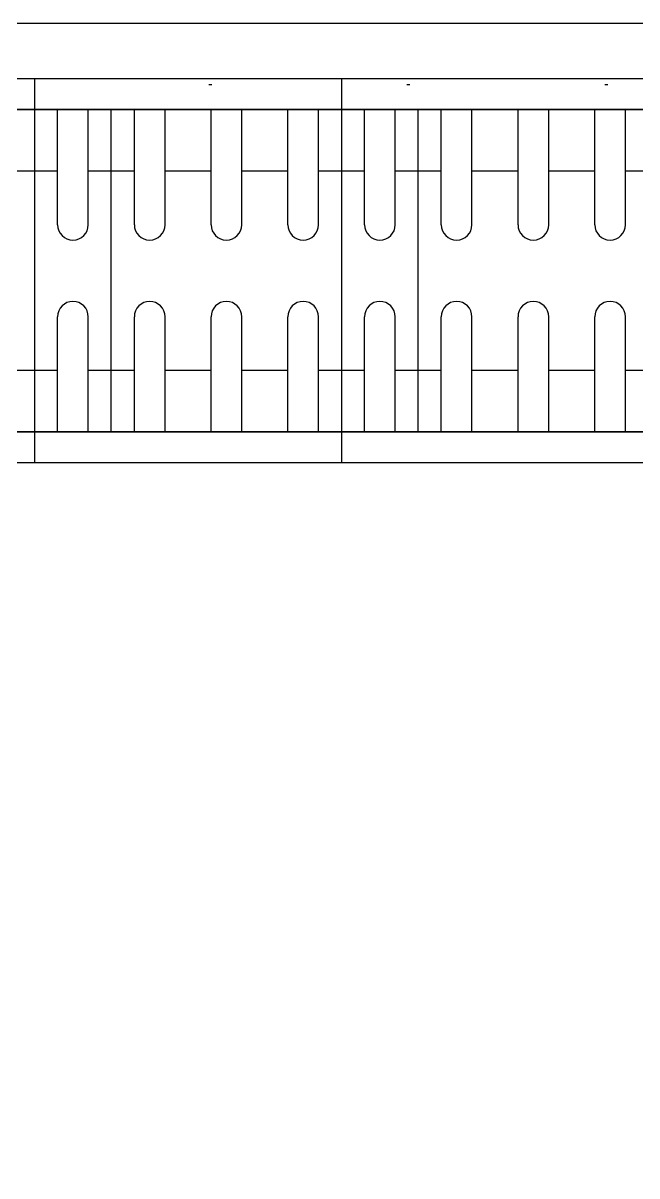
# Model space of a CAD drawing. Header units: inches. Extents: x 21 to 38546, y 13 to 15001.
# Drawn here: x 5776.51 to 5796.51, y 2521.52 to 2559.08 of the extents above; entities that cross this region are included whole.
import ezdxf

# ---------------------------------------------------------------- set-up
doc = ezdxf.new("R2010")
doc.units = ezdxf.units.IN
doc.header["$MEASUREMENT"] = 0
doc.linetypes.add('DOT', pattern=[6.35, 0, -6.35])
doc.layers.add('RAST-IST-RADYATÖR-DİNAMİK BLOK', color=83, linetype='Continuous')
doc.layers.add('Z_MİM_-KM-BEAM-RAY', color=8, linetype='DOT', lineweight=25)
doc.layers.add('Z_MİM_-KM-CERAMIC-09', color=8, linetype='Continuous', lineweight=25)

# ---------------------------------------------------------------- blocks, each defined once
blk = doc.blocks.new('-KM_Kiriş İzi_ZK')
at = {"layer": 'Z_MİM_-KM-BEAM-RAY'}
blk.add_line((1980, 1575.001), (2679.999, 1575.001), dxfattribs=at)
blk = doc.blocks.new('IS_RADYATOR-PLAN-60')
at = {"layer": 'RAST-IST-RADYATÖR-DİNAMİK BLOK', "color": 7}
for p, q in [((50.75, 11.5), (50.75, 7.75)), ((51.75, 11.5), (51.75, 7.75)), ((53.25, 11.5), (53.25, 7.75)), ((54.25, 11.5), (54.25, 7.75)), ((55.75, 11.5), (55.75, 7.75)), ((56.75, 11.5), (56.75, 7.75)), ((50, 9.5), (50.75, 9.5)), ((51.75, 9.5), (52.5, 9.5)), ((52.5, 9.5), (53.25, 9.5)), ((54.25, 9.5), (55, 9.5)), ((55, 9.5), (55.75, 9.5)), ((56.75, 9.5), (57.5, 9.5)), ((50.75, 4.75), (50.75, 1)), ((51.75, 4.75), (51.75, 1)), ((53.25, 4.75), (53.25, 1)), ((54.25, 4.75), (54.25, 1)), ((55.75, 4.75), (55.75, 1)), ((56.75, 4.75), (56.75, 1)), ((50, 3), (50.75, 3)), ((51.75, 3), (52.5, 3)), ((52.5, 3), (53.25, 3)), ((54.25, 3), (55, 3)), ((55, 3), (55.75, 3)), ((56.75, 3), (57.5, 3))]:
    blk.add_line(p, q, dxfattribs=at)
at = {"layer": 'RAST-IST-RADYATÖR-DİNAMİK BLOK'}
for points in [[(0, 0), (60, 0), (60, 12.5), (0, 12.5)], [(2.5, 11.5), (57.5, 11.5), (57.5, 1), (2.5, 1)]]:
    blk.add_lwpolyline(points, dxfattribs=at)
at = {"layer": 'RAST-IST-RADYATÖR-DİNAMİK BLOK', "color": 7}
for centre, start, end in [((51.25, 7.75), 180, 0), ((53.75, 7.75), 180, 0), ((56.25, 7.75), 180, 0), ((51.25, 4.75), 0, 180), ((53.75, 4.75), 0, 180), ((56.25, 4.75), 0, 180)]:
    blk.add_arc(centre, 0.5, start, end, dxfattribs=at)
blk = doc.blocks.new('IS_RADYATOR-PLAN-70')
at = {"layer": 'RAST-IST-RADYATÖR-DİNAMİK BLOK', "color": 7}
for p, q in [((50.75, 11.5), (50.75, 7.75)), ((51.75, 11.5), (51.75, 7.75)), ((53.25, 11.5), (53.25, 7.75)), ((54.25, 11.5), (54.25, 7.75)), ((55.75, 11.5), (55.75, 7.75)), ((56.75, 11.5), (56.75, 7.75)), ((58.25, 11.5), (58.25, 7.75)), ((59.25, 11.5), (59.25, 7.75)), ((60.75, 11.5), (60.75, 7.75)), ((61.75, 11.5), (61.75, 7.75)), ((63.25, 11.5), (63.25, 7.75)), ((64.25, 11.5), (64.25, 7.75)), ((65.75, 11.5), (65.75, 7.75)), ((66.75, 11.5), (66.75, 7.75)), ((50, 9.5), (50.75, 9.5)), ((51.75, 9.5), (52.5, 9.5)), ((52.5, 9.5), (53.25, 9.5)), ((54.25, 9.5), (55, 9.5)), ((55, 9.5), (55.75, 9.5)), ((56.75, 9.5), (57.5, 9.5)), ((57.5, 9.5), (58.25, 9.5)), ((59.25, 9.5), (60, 9.5)), ((60, 9.5), (60.75, 9.5)), ((61.75, 9.5), (62.5, 9.5)), ((62.5, 9.5), (63.25, 9.5)), ((64.25, 9.5), (65, 9.5)), ((65, 9.5), (65.75, 9.5)), ((66.75, 9.5), (67.5, 9.5)), ((50.75, 4.75), (50.75, 1)), ((51.75, 4.75), (51.75, 1)), ((53.25, 4.75), (53.25, 1)), ((54.25, 4.75), (54.25, 1)), ((55.75, 4.75), (55.75, 1)), ((56.75, 4.75), (56.75, 1)), ((58.25, 4.75), (58.25, 1)), ((59.25, 4.75), (59.25, 1)), ((60.75, 4.75), (60.75, 1)), ((61.75, 4.75), (61.75, 1)), ((63.25, 4.75), (63.25, 1)), ((64.25, 4.75), (64.25, 1)), ((65.75, 4.75), (65.75, 1)), ((66.75, 4.75), (66.75, 1)), ((50, 3), (50.75, 3)), ((51.75, 3), (52.5, 3)), ((52.5, 3), (53.25, 3)), ((54.25, 3), (55, 3)), ((55, 3), (55.75, 3)), ((56.75, 3), (57.5, 3)), ((57.5, 3), (58.25, 3)), ((59.25, 3), (60, 3)), ((60, 3), (60.75, 3)), ((61.75, 3), (62.5, 3)), ((62.5, 3), (63.25, 3)), ((64.25, 3), (65, 3)), ((65, 3), (65.75, 3)), ((66.75, 3), (67.5, 3))]:
    blk.add_line(p, q, dxfattribs=at)
at = {"layer": 'RAST-IST-RADYATÖR-DİNAMİK BLOK'}
for points in [[(0, 0), (70, 0), (70, 12.5), (0, 12.5)], [(2.5, 11.5), (67.5, 11.5), (67.5, 1), (2.5, 1)]]:
    blk.add_lwpolyline(points, dxfattribs=at)
at = {"layer": 'RAST-IST-RADYATÖR-DİNAMİK BLOK', "color": 7}
for centre, start, end in [((51.25, 7.75), 180, 0), ((53.75, 7.75), 180, 0), ((56.25, 7.75), 180, 0), ((58.75, 7.75), 180, 0), ((61.25, 7.75), 180, 0), ((63.75, 7.75), 180, 0), ((66.25, 7.75), 180, 0), ((51.25, 4.75), 0, 180), ((53.75, 4.75), 0, 180), ((56.25, 4.75), 0, 180), ((58.75, 4.75), 0, 180), ((61.25, 4.75), 0, 180), ((63.75, 4.75), 0, 180), ((66.25, 4.75), 0, 180)]:
    blk.add_arc(centre, 0.5, start, end, dxfattribs=at)
blk = doc.blocks.new('IS_RADYATOR-PLAN-80')
at = {"layer": 'RAST-IST-RADYATÖR-DİNAMİK BLOK', "color": 7}
for p, q in [((50.75, 11.5), (50.75, 7.75)), ((51.75, 11.5), (51.75, 7.75)), ((53.25, 11.5), (53.25, 7.75)), ((54.25, 11.5), (54.25, 7.75)), ((55.75, 11.5), (55.75, 7.75)), ((56.75, 11.5), (56.75, 7.75)), ((58.25, 11.5), (58.25, 7.75)), ((59.25, 11.5), (59.25, 7.75)), ((60.75, 11.5), (60.75, 7.75)), ((61.75, 11.5), (61.75, 7.75)), ((63.25, 11.5), (63.25, 7.75)), ((64.25, 11.5), (64.25, 7.75)), ((65.75, 11.5), (65.75, 7.75)), ((66.75, 11.5), (66.75, 7.75)), ((68.25, 11.5), (68.25, 7.75)), ((69.25, 11.5), (69.25, 7.75)), ((50, 9.5), (50.75, 9.5)), ((51.75, 9.5), (52.5, 9.5)), ((52.5, 9.5), (53.25, 9.5)), ((54.25, 9.5), (55, 9.5)), ((55, 9.5), (55.75, 9.5)), ((56.75, 9.5), (57.5, 9.5)), ((57.5, 9.5), (58.25, 9.5)), ((59.25, 9.5), (60, 9.5)), ((60, 9.5), (60.75, 9.5)), ((61.75, 9.5), (62.5, 9.5)), ((62.5, 9.5), (63.25, 9.5)), ((64.25, 9.5), (65, 9.5)), ((65, 9.5), (65.75, 9.5)), ((66.75, 9.5), (67.5, 9.5)), ((67.5, 9.5), (68.25, 9.5)), ((69.25, 9.5), (70, 9.5)), ((70, 9.5), (70.75, 9.5)), ((50.75, 4.75), (50.75, 1)), ((51.75, 4.75), (51.75, 1)), ((53.25, 4.75), (53.25, 1)), ((54.25, 4.75), (54.25, 1)), ((55.75, 4.75), (55.75, 1)), ((56.75, 4.75), (56.75, 1)), ((58.25, 4.75), (58.25, 1)), ((59.25, 4.75), (59.25, 1)), ((60.75, 4.75), (60.75, 1)), ((61.75, 4.75), (61.75, 1)), ((63.25, 4.75), (63.25, 1)), ((64.25, 4.75), (64.25, 1)), ((65.75, 4.75), (65.75, 1)), ((66.75, 4.75), (66.75, 1)), ((68.25, 4.75), (68.25, 1)), ((69.25, 4.75), (69.25, 1)), ((50, 3), (50.75, 3)), ((51.75, 3), (52.5, 3)), ((52.5, 3), (53.25, 3)), ((54.25, 3), (55, 3)), ((55, 3), (55.75, 3)), ((56.75, 3), (57.5, 3)), ((57.5, 3), (58.25, 3)), ((59.25, 3), (60, 3)), ((60, 3), (60.75, 3)), ((61.75, 3), (62.5, 3)), ((62.5, 3), (63.25, 3)), ((64.25, 3), (65, 3)), ((65, 3), (65.75, 3)), ((66.75, 3), (67.5, 3)), ((67.5, 3), (68.25, 3)), ((69.25, 3), (70, 3)), ((70, 3), (70.75, 3))]:
    blk.add_line(p, q, dxfattribs=at)
at = {"layer": 'RAST-IST-RADYATÖR-DİNAMİK BLOK'}
for points in [[(0, 0), (80, 0), (80, 12.5), (0, 12.5)], [(2.5, 11.5), (77.5, 11.5), (77.5, 1), (2.5, 1)]]:
    blk.add_lwpolyline(points, dxfattribs=at)
at = {"layer": 'RAST-IST-RADYATÖR-DİNAMİK BLOK', "color": 7}
for centre, start, end in [((51.25, 7.75), 180, 0), ((53.75, 7.75), 180, 0), ((56.25, 7.75), 180, 0), ((58.75, 7.75), 180, 0), ((61.25, 7.75), 180, 0), ((63.75, 7.75), 180, 0), ((66.25, 7.75), 180, 0), ((68.75, 7.75), 180, 0), ((51.25, 4.75), 0, 180), ((53.75, 4.75), 0, 180), ((56.25, 4.75), 0, 180), ((58.75, 4.75), 0, 180), ((61.25, 4.75), 0, 180), ((63.75, 4.75), 0, 180), ((66.25, 4.75), 0, 180), ((68.75, 4.75), 0, 180)]:
    blk.add_arc(centre, 0.5, start, end, dxfattribs=at)
blk = doc.blocks.new('IS_RADYATOR-PLAN-90')
at = {"layer": 'RAST-IST-RADYATÖR-DİNAMİK BLOK', "color": 7}
for p, q in [((50.75, 11.5), (50.75, 7.75)), ((51.75, 11.5), (51.75, 7.75)), ((53.25, 11.5), (53.25, 7.75)), ((54.25, 11.5), (54.25, 7.75)), ((55.75, 11.5), (55.75, 7.75)), ((56.75, 11.5), (56.75, 7.75)), ((58.25, 11.5), (58.25, 7.75)), ((59.25, 11.5), (59.25, 7.75)), ((60.75, 11.5), (60.75, 7.75)), ((61.75, 11.5), (61.75, 7.75)), ((63.25, 11.5), (63.25, 7.75)), ((64.25, 11.5), (64.25, 7.75)), ((65.75, 11.5), (65.75, 7.75)), ((66.75, 11.5), (66.75, 7.75)), ((68.25, 11.5), (68.25, 7.75)), ((69.25, 11.5), (69.25, 7.75)), ((50, 9.5), (50.75, 9.5)), ((51.75, 9.5), (52.5, 9.5)), ((52.5, 9.5), (53.25, 9.5)), ((54.25, 9.5), (55, 9.5)), ((55, 9.5), (55.75, 9.5)), ((56.75, 9.5), (57.5, 9.5)), ((57.5, 9.5), (58.25, 9.5)), ((59.25, 9.5), (60, 9.5)), ((60, 9.5), (60.75, 9.5)), ((61.75, 9.5), (62.5, 9.5)), ((62.5, 9.5), (63.25, 9.5)), ((64.25, 9.5), (65, 9.5)), ((65, 9.5), (65.75, 9.5)), ((66.75, 9.5), (67.5, 9.5)), ((67.5, 9.5), (68.25, 9.5)), ((69.25, 9.5), (70, 9.5)), ((70, 9.5), (70.75, 9.5)), ((50.75, 4.75), (50.75, 1)), ((51.75, 4.75), (51.75, 1)), ((53.25, 4.75), (53.25, 1)), ((54.25, 4.75), (54.25, 1)), ((55.75, 4.75), (55.75, 1)), ((56.75, 4.75), (56.75, 1)), ((58.25, 4.75), (58.25, 1)), ((59.25, 4.75), (59.25, 1)), ((60.75, 4.75), (60.75, 1)), ((61.75, 4.75), (61.75, 1)), ((63.25, 4.75), (63.25, 1)), ((64.25, 4.75), (64.25, 1)), ((65.75, 4.75), (65.75, 1)), ((66.75, 4.75), (66.75, 1)), ((68.25, 4.75), (68.25, 1)), ((69.25, 4.75), (69.25, 1)), ((50, 3), (50.75, 3)), ((51.75, 3), (52.5, 3)), ((52.5, 3), (53.25, 3)), ((54.25, 3), (55, 3)), ((55, 3), (55.75, 3)), ((56.75, 3), (57.5, 3)), ((57.5, 3), (58.25, 3)), ((59.25, 3), (60, 3)), ((60, 3), (60.75, 3)), ((61.75, 3), (62.5, 3)), ((62.5, 3), (63.25, 3)), ((64.25, 3), (65, 3)), ((65, 3), (65.75, 3)), ((66.75, 3), (67.5, 3)), ((67.5, 3), (68.25, 3)), ((69.25, 3), (70, 3)), ((70, 3), (70.75, 3))]:
    blk.add_line(p, q, dxfattribs=at)
at = {"layer": 'RAST-IST-RADYATÖR-DİNAMİK BLOK'}
for points in [[(0, 0), (90, 0), (90, 12.5), (0, 12.5)], [(2.5, 11.5), (87.5, 11.5), (87.5, 1), (2.5, 1)]]:
    blk.add_lwpolyline(points, dxfattribs=at)
at = {"layer": 'RAST-IST-RADYATÖR-DİNAMİK BLOK', "color": 7}
for centre, start, end in [((51.25, 7.75), 180, 0), ((53.75, 7.75), 180, 0), ((56.25, 7.75), 180, 0), ((58.75, 7.75), 180, 0), ((61.25, 7.75), 180, 0), ((63.75, 7.75), 180, 0), ((66.25, 7.75), 180, 0), ((68.75, 7.75), 180, 0), ((51.25, 4.75), 0, 180), ((53.75, 4.75), 0, 180), ((56.25, 4.75), 0, 180), ((58.75, 4.75), 0, 180), ((61.25, 4.75), 0, 180), ((63.75, 4.75), 0, 180), ((66.25, 4.75), 0, 180), ((68.75, 4.75), 0, 180)]:
    blk.add_arc(centre, 0.5, start, end, dxfattribs=at)
blk = doc.blocks.new('IS_RADYATOR-PLAN-100')
at = {"layer": 'RAST-IST-RADYATÖR-DİNAMİK BLOK', "color": 7}
for p, q in [((50.75, 11.5), (50.75, 7.75)), ((51.75, 11.5), (51.75, 7.75)), ((53.25, 11.5), (53.25, 7.75)), ((54.25, 11.5), (54.25, 7.75)), ((55.75, 11.5), (55.75, 7.75)), ((56.75, 11.5), (56.75, 7.75)), ((58.25, 11.5), (58.25, 7.75)), ((59.25, 11.5), (59.25, 7.75)), ((60.75, 11.5), (60.75, 7.75)), ((61.75, 11.5), (61.75, 7.75)), ((63.25, 11.5), (63.25, 7.75)), ((64.25, 11.5), (64.25, 7.75)), ((65.75, 11.5), (65.75, 7.75)), ((66.75, 11.5), (66.75, 7.75)), ((68.25, 11.5), (68.25, 7.75)), ((69.25, 11.5), (69.25, 7.75)), ((50, 9.5), (50.75, 9.5)), ((51.75, 9.5), (52.5, 9.5)), ((52.5, 9.5), (53.25, 9.5)), ((54.25, 9.5), (55, 9.5)), ((55, 9.5), (55.75, 9.5)), ((56.75, 9.5), (57.5, 9.5)), ((57.5, 9.5), (58.25, 9.5)), ((59.25, 9.5), (60, 9.5)), ((60, 9.5), (60.75, 9.5)), ((61.75, 9.5), (62.5, 9.5)), ((62.5, 9.5), (63.25, 9.5)), ((64.25, 9.5), (65, 9.5)), ((65, 9.5), (65.75, 9.5)), ((66.75, 9.5), (67.5, 9.5)), ((67.5, 9.5), (68.25, 9.5)), ((69.25, 9.5), (70, 9.5)), ((70, 9.5), (70.75, 9.5)), ((50.75, 4.75), (50.75, 1)), ((51.75, 4.75), (51.75, 1)), ((53.25, 4.75), (53.25, 1)), ((54.25, 4.75), (54.25, 1)), ((55.75, 4.75), (55.75, 1)), ((56.75, 4.75), (56.75, 1)), ((58.25, 4.75), (58.25, 1)), ((59.25, 4.75), (59.25, 1)), ((60.75, 4.75), (60.75, 1)), ((61.75, 4.75), (61.75, 1)), ((63.25, 4.75), (63.25, 1)), ((64.25, 4.75), (64.25, 1)), ((65.75, 4.75), (65.75, 1)), ((66.75, 4.75), (66.75, 1)), ((68.25, 4.75), (68.25, 1)), ((69.25, 4.75), (69.25, 1)), ((50, 3), (50.75, 3)), ((51.75, 3), (52.5, 3)), ((52.5, 3), (53.25, 3)), ((54.25, 3), (55, 3)), ((55, 3), (55.75, 3)), ((56.75, 3), (57.5, 3)), ((57.5, 3), (58.25, 3)), ((59.25, 3), (60, 3)), ((60, 3), (60.75, 3)), ((61.75, 3), (62.5, 3)), ((62.5, 3), (63.25, 3)), ((64.25, 3), (65, 3)), ((65, 3), (65.75, 3)), ((66.75, 3), (67.5, 3)), ((67.5, 3), (68.25, 3)), ((69.25, 3), (70, 3)), ((70, 3), (70.75, 3))]:
    blk.add_line(p, q, dxfattribs=at)
at = {"layer": 'RAST-IST-RADYATÖR-DİNAMİK BLOK'}
for points in [[(0, 0), (100, 0), (100, 12.5), (0, 12.5)], [(2.5, 11.5), (97.5, 11.5), (97.5, 1), (2.5, 1)]]:
    blk.add_lwpolyline(points, dxfattribs=at)
at = {"layer": 'RAST-IST-RADYATÖR-DİNAMİK BLOK', "color": 7}
for centre, start, end in [((51.25, 7.75), 180, 0), ((53.75, 7.75), 180, 0), ((56.25, 7.75), 180, 0), ((58.75, 7.75), 180, 0), ((61.25, 7.75), 180, 0), ((63.75, 7.75), 180, 0), ((66.25, 7.75), 180, 0), ((68.75, 7.75), 180, 0), ((51.25, 4.75), 0, 180), ((53.75, 4.75), 0, 180), ((56.25, 4.75), 0, 180), ((58.75, 4.75), 0, 180), ((61.25, 4.75), 0, 180), ((63.75, 4.75), 0, 180), ((66.25, 4.75), 0, 180), ((68.75, 4.75), 0, 180)]:
    blk.add_arc(centre, 0.5, start, end, dxfattribs=at)
blk = doc.blocks.new('IS_RADYATOR-PLAN-110')
at = {"layer": 'RAST-IST-RADYATÖR-DİNAMİK BLOK', "color": 7}
for p, q in [((50.75, 11.5), (50.75, 7.75)), ((51.75, 11.5), (51.75, 7.75)), ((53.25, 11.5), (53.25, 7.75)), ((54.25, 11.5), (54.25, 7.75)), ((55.75, 11.5), (55.75, 7.75)), ((56.75, 11.5), (56.75, 7.75)), ((58.25, 11.5), (58.25, 7.75)), ((59.25, 11.5), (59.25, 7.75)), ((60.75, 11.5), (60.75, 7.75)), ((61.75, 11.5), (61.75, 7.75)), ((63.25, 11.5), (63.25, 7.75)), ((64.25, 11.5), (64.25, 7.75)), ((65.75, 11.5), (65.75, 7.75)), ((66.75, 11.5), (66.75, 7.75)), ((68.25, 11.5), (68.25, 7.75)), ((69.25, 11.5), (69.25, 7.75)), ((50, 9.5), (50.75, 9.5)), ((51.75, 9.5), (52.5, 9.5)), ((52.5, 9.5), (53.25, 9.5)), ((54.25, 9.5), (55, 9.5)), ((55, 9.5), (55.75, 9.5)), ((56.75, 9.5), (57.5, 9.5)), ((57.5, 9.5), (58.25, 9.5)), ((59.25, 9.5), (60, 9.5)), ((60, 9.5), (60.75, 9.5)), ((61.75, 9.5), (62.5, 9.5)), ((62.5, 9.5), (63.25, 9.5)), ((64.25, 9.5), (65, 9.5)), ((65, 9.5), (65.75, 9.5)), ((66.75, 9.5), (67.5, 9.5)), ((67.5, 9.5), (68.25, 9.5)), ((69.25, 9.5), (70, 9.5)), ((70, 9.5), (70.75, 9.5)), ((50.75, 4.75), (50.75, 1)), ((51.75, 4.75), (51.75, 1)), ((53.25, 4.75), (53.25, 1)), ((54.25, 4.75), (54.25, 1)), ((55.75, 4.75), (55.75, 1)), ((56.75, 4.75), (56.75, 1)), ((58.25, 4.75), (58.25, 1)), ((59.25, 4.75), (59.25, 1)), ((60.75, 4.75), (60.75, 1)), ((61.75, 4.75), (61.75, 1)), ((63.25, 4.75), (63.25, 1)), ((64.25, 4.75), (64.25, 1)), ((65.75, 4.75), (65.75, 1)), ((66.75, 4.75), (66.75, 1)), ((68.25, 4.75), (68.25, 1)), ((69.25, 4.75), (69.25, 1)), ((50, 3), (50.75, 3)), ((51.75, 3), (52.5, 3)), ((52.5, 3), (53.25, 3)), ((54.25, 3), (55, 3)), ((55, 3), (55.75, 3)), ((56.75, 3), (57.5, 3)), ((57.5, 3), (58.25, 3)), ((59.25, 3), (60, 3)), ((60, 3), (60.75, 3)), ((61.75, 3), (62.5, 3)), ((62.5, 3), (63.25, 3)), ((64.25, 3), (65, 3)), ((65, 3), (65.75, 3)), ((66.75, 3), (67.5, 3)), ((67.5, 3), (68.25, 3)), ((69.25, 3), (70, 3)), ((70, 3), (70.75, 3))]:
    blk.add_line(p, q, dxfattribs=at)
at = {"layer": 'RAST-IST-RADYATÖR-DİNAMİK BLOK'}
for points in [[(0, 0), (110, 0), (110, 12.5), (0, 12.5)], [(2.5, 11.5), (107.5, 11.5), (107.5, 1), (2.5, 1)]]:
    blk.add_lwpolyline(points, dxfattribs=at)
at = {"layer": 'RAST-IST-RADYATÖR-DİNAMİK BLOK', "color": 7}
for centre, start, end in [((51.25, 7.75), 180, 0), ((53.75, 7.75), 180, 0), ((56.25, 7.75), 180, 0), ((58.75, 7.75), 180, 0), ((61.25, 7.75), 180, 0), ((63.75, 7.75), 180, 0), ((66.25, 7.75), 180, 0), ((68.75, 7.75), 180, 0), ((51.25, 4.75), 0, 180), ((53.75, 4.75), 0, 180), ((56.25, 4.75), 0, 180), ((58.75, 4.75), 0, 180), ((61.25, 4.75), 0, 180), ((63.75, 4.75), 0, 180), ((66.25, 4.75), 0, 180), ((68.75, 4.75), 0, 180)]:
    blk.add_arc(centre, 0.5, start, end, dxfattribs=at)
blk = doc.blocks.new('IS_RADYATOR-PLAN-120')
at = {"layer": 'RAST-IST-RADYATÖR-DİNAMİK BLOK', "color": 7}
for p, q in [((50.75, 11.5), (50.75, 7.75)), ((51.75, 11.5), (51.75, 7.75)), ((53.25, 11.5), (53.25, 7.75)), ((54.25, 11.5), (54.25, 7.75)), ((55.75, 11.5), (55.75, 7.75)), ((56.75, 11.5), (56.75, 7.75)), ((58.25, 11.5), (58.25, 7.75)), ((59.25, 11.5), (59.25, 7.75)), ((60.75, 11.5), (60.75, 7.75)), ((61.75, 11.5), (61.75, 7.75)), ((63.25, 11.5), (63.25, 7.75)), ((64.25, 11.5), (64.25, 7.75)), ((65.75, 11.5), (65.75, 7.75)), ((66.75, 11.5), (66.75, 7.75)), ((68.25, 11.5), (68.25, 7.75)), ((69.25, 11.5), (69.25, 7.75)), ((50, 9.5), (50.75, 9.5)), ((51.75, 9.5), (52.5, 9.5)), ((52.5, 9.5), (53.25, 9.5)), ((54.25, 9.5), (55, 9.5)), ((55, 9.5), (55.75, 9.5)), ((56.75, 9.5), (57.5, 9.5)), ((57.5, 9.5), (58.25, 9.5)), ((59.25, 9.5), (60, 9.5)), ((60, 9.5), (60.75, 9.5)), ((61.75, 9.5), (62.5, 9.5)), ((62.5, 9.5), (63.25, 9.5)), ((64.25, 9.5), (65, 9.5)), ((65, 9.5), (65.75, 9.5)), ((66.75, 9.5), (67.5, 9.5)), ((67.5, 9.5), (68.25, 9.5)), ((69.25, 9.5), (70, 9.5)), ((70, 9.5), (70.75, 9.5)), ((50.75, 4.75), (50.75, 1)), ((51.75, 4.75), (51.75, 1)), ((53.25, 4.75), (53.25, 1)), ((54.25, 4.75), (54.25, 1)), ((55.75, 4.75), (55.75, 1)), ((56.75, 4.75), (56.75, 1)), ((58.25, 4.75), (58.25, 1)), ((59.25, 4.75), (59.25, 1)), ((60.75, 4.75), (60.75, 1)), ((61.75, 4.75), (61.75, 1)), ((63.25, 4.75), (63.25, 1)), ((64.25, 4.75), (64.25, 1)), ((65.75, 4.75), (65.75, 1)), ((66.75, 4.75), (66.75, 1)), ((68.25, 4.75), (68.25, 1)), ((69.25, 4.75), (69.25, 1)), ((50, 3), (50.75, 3)), ((51.75, 3), (52.5, 3)), ((52.5, 3), (53.25, 3)), ((54.25, 3), (55, 3)), ((55, 3), (55.75, 3)), ((56.75, 3), (57.5, 3)), ((57.5, 3), (58.25, 3)), ((59.25, 3), (60, 3)), ((60, 3), (60.75, 3)), ((61.75, 3), (62.5, 3)), ((62.5, 3), (63.25, 3)), ((64.25, 3), (65, 3)), ((65, 3), (65.75, 3)), ((66.75, 3), (67.5, 3)), ((67.5, 3), (68.25, 3)), ((69.25, 3), (70, 3)), ((70, 3), (70.75, 3))]:
    blk.add_line(p, q, dxfattribs=at)
at = {"layer": 'RAST-IST-RADYATÖR-DİNAMİK BLOK'}
for points in [[(0, 0), (120, 0), (120, 12.5), (0, 12.5)], [(2.5, 11.5), (117.5, 11.5), (117.5, 1), (2.5, 1)]]:
    blk.add_lwpolyline(points, dxfattribs=at)
at = {"layer": 'RAST-IST-RADYATÖR-DİNAMİK BLOK', "color": 7}
for centre, start, end in [((51.25, 7.75), 180, 0), ((53.75, 7.75), 180, 0), ((56.25, 7.75), 180, 0), ((58.75, 7.75), 180, 0), ((61.25, 7.75), 180, 0), ((63.75, 7.75), 180, 0), ((66.25, 7.75), 180, 0), ((68.75, 7.75), 180, 0), ((51.25, 4.75), 0, 180), ((53.75, 4.75), 0, 180), ((56.25, 4.75), 0, 180), ((58.75, 4.75), 0, 180), ((61.25, 4.75), 0, 180), ((63.75, 4.75), 0, 180), ((66.25, 4.75), 0, 180), ((68.75, 4.75), 0, 180)]:
    blk.add_arc(centre, 0.5, start, end, dxfattribs=at)
blk = doc.blocks.new('IS_RADYATOR-PLAN-130')
at = {"layer": 'RAST-IST-RADYATÖR-DİNAMİK BLOK', "color": 7}
for p, q in [((50.75, 11.5), (50.75, 7.75)), ((51.75, 11.5), (51.75, 7.75)), ((53.25, 11.5), (53.25, 7.75)), ((54.25, 11.5), (54.25, 7.75)), ((55.75, 11.5), (55.75, 7.75)), ((56.75, 11.5), (56.75, 7.75)), ((58.25, 11.5), (58.25, 7.75)), ((59.25, 11.5), (59.25, 7.75)), ((60.75, 11.5), (60.75, 7.75)), ((61.75, 11.5), (61.75, 7.75)), ((63.25, 11.5), (63.25, 7.75)), ((64.25, 11.5), (64.25, 7.75)), ((65.75, 11.5), (65.75, 7.75)), ((66.75, 11.5), (66.75, 7.75)), ((68.25, 11.5), (68.25, 7.75)), ((69.25, 11.5), (69.25, 7.75)), ((50, 9.5), (50.75, 9.5)), ((51.75, 9.5), (52.5, 9.5)), ((52.5, 9.5), (53.25, 9.5)), ((54.25, 9.5), (55, 9.5)), ((55, 9.5), (55.75, 9.5)), ((56.75, 9.5), (57.5, 9.5)), ((57.5, 9.5), (58.25, 9.5)), ((59.25, 9.5), (60, 9.5)), ((60, 9.5), (60.75, 9.5)), ((61.75, 9.5), (62.5, 9.5)), ((62.5, 9.5), (63.25, 9.5)), ((64.25, 9.5), (65, 9.5)), ((65, 9.5), (65.75, 9.5)), ((66.75, 9.5), (67.5, 9.5)), ((67.5, 9.5), (68.25, 9.5)), ((69.25, 9.5), (70, 9.5)), ((70, 9.5), (70.75, 9.5)), ((50.75, 4.75), (50.75, 1)), ((51.75, 4.75), (51.75, 1)), ((53.25, 4.75), (53.25, 1)), ((54.25, 4.75), (54.25, 1)), ((55.75, 4.75), (55.75, 1)), ((56.75, 4.75), (56.75, 1)), ((58.25, 4.75), (58.25, 1)), ((59.25, 4.75), (59.25, 1)), ((60.75, 4.75), (60.75, 1)), ((61.75, 4.75), (61.75, 1)), ((63.25, 4.75), (63.25, 1)), ((64.25, 4.75), (64.25, 1)), ((65.75, 4.75), (65.75, 1)), ((66.75, 4.75), (66.75, 1)), ((68.25, 4.75), (68.25, 1)), ((69.25, 4.75), (69.25, 1)), ((50, 3), (50.75, 3)), ((51.75, 3), (52.5, 3)), ((52.5, 3), (53.25, 3)), ((54.25, 3), (55, 3)), ((55, 3), (55.75, 3)), ((56.75, 3), (57.5, 3)), ((57.5, 3), (58.25, 3)), ((59.25, 3), (60, 3)), ((60, 3), (60.75, 3)), ((61.75, 3), (62.5, 3)), ((62.5, 3), (63.25, 3)), ((64.25, 3), (65, 3)), ((65, 3), (65.75, 3)), ((66.75, 3), (67.5, 3)), ((67.5, 3), (68.25, 3)), ((69.25, 3), (70, 3)), ((70, 3), (70.75, 3))]:
    blk.add_line(p, q, dxfattribs=at)
at = {"layer": 'RAST-IST-RADYATÖR-DİNAMİK BLOK'}
for points in [[(0, 0), (130, 0), (130, 12.5), (0, 12.5)], [(2.5, 11.5), (127.5, 11.5), (127.5, 1), (2.5, 1)]]:
    blk.add_lwpolyline(points, dxfattribs=at)
at = {"layer": 'RAST-IST-RADYATÖR-DİNAMİK BLOK', "color": 7}
for centre, start, end in [((51.25, 7.75), 180, 0), ((53.75, 7.75), 180, 0), ((56.25, 7.75), 180, 0), ((58.75, 7.75), 180, 0), ((61.25, 7.75), 180, 0), ((63.75, 7.75), 180, 0), ((66.25, 7.75), 180, 0), ((68.75, 7.75), 180, 0), ((51.25, 4.75), 0, 180), ((53.75, 4.75), 0, 180), ((56.25, 4.75), 0, 180), ((58.75, 4.75), 0, 180), ((61.25, 4.75), 0, 180), ((63.75, 4.75), 0, 180), ((66.25, 4.75), 0, 180), ((68.75, 4.75), 0, 180)]:
    blk.add_arc(centre, 0.5, start, end, dxfattribs=at)
blk = doc.blocks.new('IS_RADYATOR-PLAN-140')
at = {"layer": 'RAST-IST-RADYATÖR-DİNAMİK BLOK', "color": 7}
for p, q in [((50.75, 11.5), (50.75, 7.75)), ((51.75, 11.5), (51.75, 7.75)), ((53.25, 11.5), (53.25, 7.75)), ((54.25, 11.5), (54.25, 7.75)), ((55.75, 11.5), (55.75, 7.75)), ((56.75, 11.5), (56.75, 7.75)), ((58.25, 11.5), (58.25, 7.75)), ((59.25, 11.5), (59.25, 7.75)), ((60.75, 11.5), (60.75, 7.75)), ((61.75, 11.5), (61.75, 7.75)), ((63.25, 11.5), (63.25, 7.75)), ((64.25, 11.5), (64.25, 7.75)), ((65.75, 11.5), (65.75, 7.75)), ((66.75, 11.5), (66.75, 7.75)), ((68.25, 11.5), (68.25, 7.75)), ((69.25, 11.5), (69.25, 7.75)), ((50, 9.5), (50.75, 9.5)), ((51.75, 9.5), (52.5, 9.5)), ((52.5, 9.5), (53.25, 9.5)), ((54.25, 9.5), (55, 9.5)), ((55, 9.5), (55.75, 9.5)), ((56.75, 9.5), (57.5, 9.5)), ((57.5, 9.5), (58.25, 9.5)), ((59.25, 9.5), (60, 9.5)), ((60, 9.5), (60.75, 9.5)), ((61.75, 9.5), (62.5, 9.5)), ((62.5, 9.5), (63.25, 9.5)), ((64.25, 9.5), (65, 9.5)), ((65, 9.5), (65.75, 9.5)), ((66.75, 9.5), (67.5, 9.5)), ((67.5, 9.5), (68.25, 9.5)), ((69.25, 9.5), (70, 9.5)), ((70, 9.5), (70.75, 9.5)), ((50.75, 4.75), (50.75, 1)), ((51.75, 4.75), (51.75, 1)), ((53.25, 4.75), (53.25, 1)), ((54.25, 4.75), (54.25, 1)), ((55.75, 4.75), (55.75, 1)), ((56.75, 4.75), (56.75, 1)), ((58.25, 4.75), (58.25, 1)), ((59.25, 4.75), (59.25, 1)), ((60.75, 4.75), (60.75, 1)), ((61.75, 4.75), (61.75, 1)), ((63.25, 4.75), (63.25, 1)), ((64.25, 4.75), (64.25, 1)), ((65.75, 4.75), (65.75, 1)), ((66.75, 4.75), (66.75, 1)), ((68.25, 4.75), (68.25, 1)), ((69.25, 4.75), (69.25, 1)), ((50, 3), (50.75, 3)), ((51.75, 3), (52.5, 3)), ((52.5, 3), (53.25, 3)), ((54.25, 3), (55, 3)), ((55, 3), (55.75, 3)), ((56.75, 3), (57.5, 3)), ((57.5, 3), (58.25, 3)), ((59.25, 3), (60, 3)), ((60, 3), (60.75, 3)), ((61.75, 3), (62.5, 3)), ((62.5, 3), (63.25, 3)), ((64.25, 3), (65, 3)), ((65, 3), (65.75, 3)), ((66.75, 3), (67.5, 3)), ((67.5, 3), (68.25, 3)), ((69.25, 3), (70, 3)), ((70, 3), (70.75, 3))]:
    blk.add_line(p, q, dxfattribs=at)
at = {"layer": 'RAST-IST-RADYATÖR-DİNAMİK BLOK'}
for points in [[(0, 0), (140, 0), (140, 12.5), (0, 12.5)], [(2.5, 11.5), (137.5, 11.5), (137.5, 1), (2.5, 1)]]:
    blk.add_lwpolyline(points, dxfattribs=at)
at = {"layer": 'RAST-IST-RADYATÖR-DİNAMİK BLOK', "color": 7}
for centre, start, end in [((51.25, 7.75), 180, 0), ((53.75, 7.75), 180, 0), ((56.25, 7.75), 180, 0), ((58.75, 7.75), 180, 0), ((61.25, 7.75), 180, 0), ((63.75, 7.75), 180, 0), ((66.25, 7.75), 180, 0), ((68.75, 7.75), 180, 0), ((51.25, 4.75), 0, 180), ((53.75, 4.75), 0, 180), ((56.25, 4.75), 0, 180), ((58.75, 4.75), 0, 180), ((61.25, 4.75), 0, 180), ((63.75, 4.75), 0, 180), ((66.25, 4.75), 0, 180), ((68.75, 4.75), 0, 180)]:
    blk.add_arc(centre, 0.5, start, end, dxfattribs=at)
blk = doc.blocks.new('IS_RADYATOR-PLAN-150')
at = {"layer": 'RAST-IST-RADYATÖR-DİNAMİK BLOK', "color": 7}
for p, q in [((50.75, 11.5), (50.75, 7.75)), ((51.75, 11.5), (51.75, 7.75)), ((53.25, 11.5), (53.25, 7.75)), ((54.25, 11.5), (54.25, 7.75)), ((55.75, 11.5), (55.75, 7.75)), ((56.75, 11.5), (56.75, 7.75)), ((58.25, 11.5), (58.25, 7.75)), ((59.25, 11.5), (59.25, 7.75)), ((60.75, 11.5), (60.75, 7.75)), ((61.75, 11.5), (61.75, 7.75)), ((63.25, 11.5), (63.25, 7.75)), ((64.25, 11.5), (64.25, 7.75)), ((65.75, 11.5), (65.75, 7.75)), ((66.75, 11.5), (66.75, 7.75)), ((68.25, 11.5), (68.25, 7.75)), ((69.25, 11.5), (69.25, 7.75)), ((50, 9.5), (50.75, 9.5)), ((51.75, 9.5), (52.5, 9.5)), ((52.5, 9.5), (53.25, 9.5)), ((54.25, 9.5), (55, 9.5)), ((55, 9.5), (55.75, 9.5)), ((56.75, 9.5), (57.5, 9.5)), ((57.5, 9.5), (58.25, 9.5)), ((59.25, 9.5), (60, 9.5)), ((60, 9.5), (60.75, 9.5)), ((61.75, 9.5), (62.5, 9.5)), ((62.5, 9.5), (63.25, 9.5)), ((64.25, 9.5), (65, 9.5)), ((65, 9.5), (65.75, 9.5)), ((66.75, 9.5), (67.5, 9.5)), ((67.5, 9.5), (68.25, 9.5)), ((69.25, 9.5), (70, 9.5)), ((70, 9.5), (70.75, 9.5)), ((50.75, 4.75), (50.75, 1)), ((51.75, 4.75), (51.75, 1)), ((53.25, 4.75), (53.25, 1)), ((54.25, 4.75), (54.25, 1)), ((55.75, 4.75), (55.75, 1)), ((56.75, 4.75), (56.75, 1)), ((58.25, 4.75), (58.25, 1)), ((59.25, 4.75), (59.25, 1)), ((60.75, 4.75), (60.75, 1)), ((61.75, 4.75), (61.75, 1)), ((63.25, 4.75), (63.25, 1)), ((64.25, 4.75), (64.25, 1)), ((65.75, 4.75), (65.75, 1)), ((66.75, 4.75), (66.75, 1)), ((68.25, 4.75), (68.25, 1)), ((69.25, 4.75), (69.25, 1)), ((50, 3), (50.75, 3)), ((51.75, 3), (52.5, 3)), ((52.5, 3), (53.25, 3)), ((54.25, 3), (55, 3)), ((55, 3), (55.75, 3)), ((56.75, 3), (57.5, 3)), ((57.5, 3), (58.25, 3)), ((59.25, 3), (60, 3)), ((60, 3), (60.75, 3)), ((61.75, 3), (62.5, 3)), ((62.5, 3), (63.25, 3)), ((64.25, 3), (65, 3)), ((65, 3), (65.75, 3)), ((66.75, 3), (67.5, 3)), ((67.5, 3), (68.25, 3)), ((69.25, 3), (70, 3)), ((70, 3), (70.75, 3))]:
    blk.add_line(p, q, dxfattribs=at)
at = {"layer": 'RAST-IST-RADYATÖR-DİNAMİK BLOK'}
for points in [[(-5, 0), (145, 0), (145, 12.5), (-5, 12.5)], [(-2.5, 11.5), (142.5, 11.5), (142.5, 1), (-2.5, 1)]]:
    blk.add_lwpolyline(points, dxfattribs=at)
at = {"layer": 'RAST-IST-RADYATÖR-DİNAMİK BLOK', "color": 7}
for centre, start, end in [((51.25, 7.75), 180, 0), ((53.75, 7.75), 180, 0), ((56.25, 7.75), 180, 0), ((58.75, 7.75), 180, 0), ((61.25, 7.75), 180, 0), ((63.75, 7.75), 180, 0), ((66.25, 7.75), 180, 0), ((68.75, 7.75), 180, 0), ((51.25, 4.75), 0, 180), ((53.75, 4.75), 0, 180), ((56.25, 4.75), 0, 180), ((58.75, 4.75), 0, 180), ((61.25, 4.75), 0, 180), ((63.75, 4.75), 0, 180), ((66.25, 4.75), 0, 180), ((68.75, 4.75), 0, 180)]:
    blk.add_arc(centre, 0.5, start, end, dxfattribs=at)
blk = doc.blocks.new('IS_RADYATOR-PLAN-160')
at = {"layer": 'RAST-IST-RADYATÖR-DİNAMİK BLOK', "color": 7}
for p, q in [((50.75, 11.5), (50.75, 7.75)), ((51.75, 11.5), (51.75, 7.75)), ((53.25, 11.5), (53.25, 7.75)), ((54.25, 11.5), (54.25, 7.75)), ((55.75, 11.5), (55.75, 7.75)), ((56.75, 11.5), (56.75, 7.75)), ((58.25, 11.5), (58.25, 7.75)), ((59.25, 11.5), (59.25, 7.75)), ((60.75, 11.5), (60.75, 7.75)), ((61.75, 11.5), (61.75, 7.75)), ((63.25, 11.5), (63.25, 7.75)), ((64.25, 11.5), (64.25, 7.75)), ((65.75, 11.5), (65.75, 7.75)), ((66.75, 11.5), (66.75, 7.75)), ((68.25, 11.5), (68.25, 7.75)), ((69.25, 11.5), (69.25, 7.75)), ((50, 9.5), (50.75, 9.5)), ((51.75, 9.5), (52.5, 9.5)), ((52.5, 9.5), (53.25, 9.5)), ((54.25, 9.5), (55, 9.5)), ((55, 9.5), (55.75, 9.5)), ((56.75, 9.5), (57.5, 9.5)), ((57.5, 9.5), (58.25, 9.5)), ((59.25, 9.5), (60, 9.5)), ((60, 9.5), (60.75, 9.5)), ((61.75, 9.5), (62.5, 9.5)), ((62.5, 9.5), (63.25, 9.5)), ((64.25, 9.5), (65, 9.5)), ((65, 9.5), (65.75, 9.5)), ((66.75, 9.5), (67.5, 9.5)), ((67.5, 9.5), (68.25, 9.5)), ((69.25, 9.5), (70, 9.5)), ((70, 9.5), (70.75, 9.5)), ((50.75, 4.75), (50.75, 1)), ((51.75, 4.75), (51.75, 1)), ((53.25, 4.75), (53.25, 1)), ((54.25, 4.75), (54.25, 1)), ((55.75, 4.75), (55.75, 1)), ((56.75, 4.75), (56.75, 1)), ((58.25, 4.75), (58.25, 1)), ((59.25, 4.75), (59.25, 1)), ((60.75, 4.75), (60.75, 1)), ((61.75, 4.75), (61.75, 1)), ((63.25, 4.75), (63.25, 1)), ((64.25, 4.75), (64.25, 1)), ((65.75, 4.75), (65.75, 1)), ((66.75, 4.75), (66.75, 1)), ((68.25, 4.75), (68.25, 1)), ((69.25, 4.75), (69.25, 1)), ((50, 3), (50.75, 3)), ((51.75, 3), (52.5, 3)), ((52.5, 3), (53.25, 3)), ((54.25, 3), (55, 3)), ((55, 3), (55.75, 3)), ((56.75, 3), (57.5, 3)), ((57.5, 3), (58.25, 3)), ((59.25, 3), (60, 3)), ((60, 3), (60.75, 3)), ((61.75, 3), (62.5, 3)), ((62.5, 3), (63.25, 3)), ((64.25, 3), (65, 3)), ((65, 3), (65.75, 3)), ((66.75, 3), (67.5, 3)), ((67.5, 3), (68.25, 3)), ((69.25, 3), (70, 3)), ((70, 3), (70.75, 3))]:
    blk.add_line(p, q, dxfattribs=at)
at = {"layer": 'RAST-IST-RADYATÖR-DİNAMİK BLOK'}
for points in [[(-5, 0), (155, 0), (155, 12.5), (-5, 12.5)], [(-2.5, 11.5), (152.5, 11.5), (152.5, 1), (-2.5, 1)]]:
    blk.add_lwpolyline(points, dxfattribs=at)
at = {"layer": 'RAST-IST-RADYATÖR-DİNAMİK BLOK', "color": 7}
for centre, start, end in [((51.25, 7.75), 180, 0), ((53.75, 7.75), 180, 0), ((56.25, 7.75), 180, 0), ((58.75, 7.75), 180, 0), ((61.25, 7.75), 180, 0), ((63.75, 7.75), 180, 0), ((66.25, 7.75), 180, 0), ((68.75, 7.75), 180, 0), ((51.25, 4.75), 0, 180), ((53.75, 4.75), 0, 180), ((56.25, 4.75), 0, 180), ((58.75, 4.75), 0, 180), ((61.25, 4.75), 0, 180), ((63.75, 4.75), 0, 180), ((66.25, 4.75), 0, 180), ((68.75, 4.75), 0, 180)]:
    blk.add_arc(centre, 0.5, start, end, dxfattribs=at)
blk = doc.blocks.new('IS_RADYATOR-PLAN-170')
at = {"layer": 'RAST-IST-RADYATÖR-DİNAMİK BLOK', "color": 7}
for p, q in [((50.75, 11.5), (50.75, 7.75)), ((51.75, 11.5), (51.75, 7.75)), ((53.25, 11.5), (53.25, 7.75)), ((54.25, 11.5), (54.25, 7.75)), ((55.75, 11.5), (55.75, 7.75)), ((56.75, 11.5), (56.75, 7.75)), ((58.25, 11.5), (58.25, 7.75)), ((59.25, 11.5), (59.25, 7.75)), ((60.75, 11.5), (60.75, 7.75)), ((61.75, 11.5), (61.75, 7.75)), ((63.25, 11.5), (63.25, 7.75)), ((64.25, 11.5), (64.25, 7.75)), ((65.75, 11.5), (65.75, 7.75)), ((66.75, 11.5), (66.75, 7.75)), ((68.25, 11.5), (68.25, 7.75)), ((69.25, 11.5), (69.25, 7.75)), ((50, 9.5), (50.75, 9.5)), ((51.75, 9.5), (52.5, 9.5)), ((52.5, 9.5), (53.25, 9.5)), ((54.25, 9.5), (55, 9.5)), ((55, 9.5), (55.75, 9.5)), ((56.75, 9.5), (57.5, 9.5)), ((57.5, 9.5), (58.25, 9.5)), ((59.25, 9.5), (60, 9.5)), ((60, 9.5), (60.75, 9.5)), ((61.75, 9.5), (62.5, 9.5)), ((62.5, 9.5), (63.25, 9.5)), ((64.25, 9.5), (65, 9.5)), ((65, 9.5), (65.75, 9.5)), ((66.75, 9.5), (67.5, 9.5)), ((67.5, 9.5), (68.25, 9.5)), ((69.25, 9.5), (70, 9.5)), ((70, 9.5), (70.75, 9.5)), ((50.75, 4.75), (50.75, 1)), ((51.75, 4.75), (51.75, 1)), ((53.25, 4.75), (53.25, 1)), ((54.25, 4.75), (54.25, 1)), ((55.75, 4.75), (55.75, 1)), ((56.75, 4.75), (56.75, 1)), ((58.25, 4.75), (58.25, 1)), ((59.25, 4.75), (59.25, 1)), ((60.75, 4.75), (60.75, 1)), ((61.75, 4.75), (61.75, 1)), ((63.25, 4.75), (63.25, 1)), ((64.25, 4.75), (64.25, 1)), ((65.75, 4.75), (65.75, 1)), ((66.75, 4.75), (66.75, 1)), ((68.25, 4.75), (68.25, 1)), ((69.25, 4.75), (69.25, 1)), ((50, 3), (50.75, 3)), ((51.75, 3), (52.5, 3)), ((52.5, 3), (53.25, 3)), ((54.25, 3), (55, 3)), ((55, 3), (55.75, 3)), ((56.75, 3), (57.5, 3)), ((57.5, 3), (58.25, 3)), ((59.25, 3), (60, 3)), ((60, 3), (60.75, 3)), ((61.75, 3), (62.5, 3)), ((62.5, 3), (63.25, 3)), ((64.25, 3), (65, 3)), ((65, 3), (65.75, 3)), ((66.75, 3), (67.5, 3)), ((67.5, 3), (68.25, 3)), ((69.25, 3), (70, 3)), ((70, 3), (70.75, 3))]:
    blk.add_line(p, q, dxfattribs=at)
at = {"layer": 'RAST-IST-RADYATÖR-DİNAMİK BLOK'}
for points in [[(-5, 0), (165, 0), (165, 12.5), (-5, 12.5)], [(-2.5, 11.5), (162.5, 11.5), (162.5, 1), (-2.5, 1)]]:
    blk.add_lwpolyline(points, dxfattribs=at)
at = {"layer": 'RAST-IST-RADYATÖR-DİNAMİK BLOK', "color": 7}
for centre, start, end in [((51.25, 7.75), 180, 0), ((53.75, 7.75), 180, 0), ((56.25, 7.75), 180, 0), ((58.75, 7.75), 180, 0), ((61.25, 7.75), 180, 0), ((63.75, 7.75), 180, 0), ((66.25, 7.75), 180, 0), ((68.75, 7.75), 180, 0), ((51.25, 4.75), 0, 180), ((53.75, 4.75), 0, 180), ((56.25, 4.75), 0, 180), ((58.75, 4.75), 0, 180), ((61.25, 4.75), 0, 180), ((63.75, 4.75), 0, 180), ((66.25, 4.75), 0, 180), ((68.75, 4.75), 0, 180)]:
    blk.add_arc(centre, 0.5, start, end, dxfattribs=at)
blk = doc.blocks.new('IS_RADYATOR-PLAN-180')
at = {"layer": 'RAST-IST-RADYATÖR-DİNAMİK BLOK', "color": 7}
for p, q in [((50.75, 11.5), (50.75, 7.75)), ((51.75, 11.5), (51.75, 7.75)), ((53.25, 11.5), (53.25, 7.75)), ((54.25, 11.5), (54.25, 7.75)), ((55.75, 11.5), (55.75, 7.75)), ((56.75, 11.5), (56.75, 7.75)), ((58.25, 11.5), (58.25, 7.75)), ((59.25, 11.5), (59.25, 7.75)), ((60.75, 11.5), (60.75, 7.75)), ((61.75, 11.5), (61.75, 7.75)), ((63.25, 11.5), (63.25, 7.75)), ((64.25, 11.5), (64.25, 7.75)), ((65.75, 11.5), (65.75, 7.75)), ((66.75, 11.5), (66.75, 7.75)), ((68.25, 11.5), (68.25, 7.75)), ((69.25, 11.5), (69.25, 7.75)), ((50, 9.5), (50.75, 9.5)), ((51.75, 9.5), (52.5, 9.5)), ((52.5, 9.5), (53.25, 9.5)), ((54.25, 9.5), (55, 9.5)), ((55, 9.5), (55.75, 9.5)), ((56.75, 9.5), (57.5, 9.5)), ((57.5, 9.5), (58.25, 9.5)), ((59.25, 9.5), (60, 9.5)), ((60, 9.5), (60.75, 9.5)), ((61.75, 9.5), (62.5, 9.5)), ((62.5, 9.5), (63.25, 9.5)), ((64.25, 9.5), (65, 9.5)), ((65, 9.5), (65.75, 9.5)), ((66.75, 9.5), (67.5, 9.5)), ((67.5, 9.5), (68.25, 9.5)), ((69.25, 9.5), (70, 9.5)), ((70, 9.5), (70.75, 9.5)), ((50.75, 4.75), (50.75, 1)), ((51.75, 4.75), (51.75, 1)), ((53.25, 4.75), (53.25, 1)), ((54.25, 4.75), (54.25, 1)), ((55.75, 4.75), (55.75, 1)), ((56.75, 4.75), (56.75, 1)), ((58.25, 4.75), (58.25, 1)), ((59.25, 4.75), (59.25, 1)), ((60.75, 4.75), (60.75, 1)), ((61.75, 4.75), (61.75, 1)), ((63.25, 4.75), (63.25, 1)), ((64.25, 4.75), (64.25, 1)), ((65.75, 4.75), (65.75, 1)), ((66.75, 4.75), (66.75, 1)), ((68.25, 4.75), (68.25, 1)), ((69.25, 4.75), (69.25, 1)), ((50, 3), (50.75, 3)), ((51.75, 3), (52.5, 3)), ((52.5, 3), (53.25, 3)), ((54.25, 3), (55, 3)), ((55, 3), (55.75, 3)), ((56.75, 3), (57.5, 3)), ((57.5, 3), (58.25, 3)), ((59.25, 3), (60, 3)), ((60, 3), (60.75, 3)), ((61.75, 3), (62.5, 3)), ((62.5, 3), (63.25, 3)), ((64.25, 3), (65, 3)), ((65, 3), (65.75, 3)), ((66.75, 3), (67.5, 3)), ((67.5, 3), (68.25, 3)), ((69.25, 3), (70, 3)), ((70, 3), (70.75, 3))]:
    blk.add_line(p, q, dxfattribs=at)
at = {"layer": 'RAST-IST-RADYATÖR-DİNAMİK BLOK'}
for points in [[(-5, 0), (175, 0), (175, 12.5), (-5, 12.5)], [(-2.5, 11.5), (172.5, 11.5), (172.5, 1), (-2.5, 1)]]:
    blk.add_lwpolyline(points, dxfattribs=at)
at = {"layer": 'RAST-IST-RADYATÖR-DİNAMİK BLOK', "color": 7}
for centre, start, end in [((51.25, 7.75), 180, 0), ((53.75, 7.75), 180, 0), ((56.25, 7.75), 180, 0), ((58.75, 7.75), 180, 0), ((61.25, 7.75), 180, 0), ((63.75, 7.75), 180, 0), ((66.25, 7.75), 180, 0), ((68.75, 7.75), 180, 0), ((51.25, 4.75), 0, 180), ((53.75, 4.75), 0, 180), ((56.25, 4.75), 0, 180), ((58.75, 4.75), 0, 180), ((61.25, 4.75), 0, 180), ((63.75, 4.75), 0, 180), ((66.25, 4.75), 0, 180), ((68.75, 4.75), 0, 180)]:
    blk.add_arc(centre, 0.5, start, end, dxfattribs=at)
blk = doc.blocks.new('IS_RADYATOR-PLAN-190')
at = {"layer": 'RAST-IST-RADYATÖR-DİNAMİK BLOK', "color": 7}
for p, q in [((50.75, 11.5), (50.75, 7.75)), ((51.75, 11.5), (51.75, 7.75)), ((53.25, 11.5), (53.25, 7.75)), ((54.25, 11.5), (54.25, 7.75)), ((55.75, 11.5), (55.75, 7.75)), ((56.75, 11.5), (56.75, 7.75)), ((58.25, 11.5), (58.25, 7.75)), ((59.25, 11.5), (59.25, 7.75)), ((60.75, 11.5), (60.75, 7.75)), ((61.75, 11.5), (61.75, 7.75)), ((63.25, 11.5), (63.25, 7.75)), ((64.25, 11.5), (64.25, 7.75)), ((65.75, 11.5), (65.75, 7.75)), ((66.75, 11.5), (66.75, 7.75)), ((68.25, 11.5), (68.25, 7.75)), ((69.25, 11.5), (69.25, 7.75)), ((50, 9.5), (50.75, 9.5)), ((51.75, 9.5), (52.5, 9.5)), ((52.5, 9.5), (53.25, 9.5)), ((54.25, 9.5), (55, 9.5)), ((55, 9.5), (55.75, 9.5)), ((56.75, 9.5), (57.5, 9.5)), ((57.5, 9.5), (58.25, 9.5)), ((59.25, 9.5), (60, 9.5)), ((60, 9.5), (60.75, 9.5)), ((61.75, 9.5), (62.5, 9.5)), ((62.5, 9.5), (63.25, 9.5)), ((64.25, 9.5), (65, 9.5)), ((65, 9.5), (65.75, 9.5)), ((66.75, 9.5), (67.5, 9.5)), ((67.5, 9.5), (68.25, 9.5)), ((69.25, 9.5), (70, 9.5)), ((70, 9.5), (70.75, 9.5)), ((50.75, 4.75), (50.75, 1)), ((51.75, 4.75), (51.75, 1)), ((53.25, 4.75), (53.25, 1)), ((54.25, 4.75), (54.25, 1)), ((55.75, 4.75), (55.75, 1)), ((56.75, 4.75), (56.75, 1)), ((58.25, 4.75), (58.25, 1)), ((59.25, 4.75), (59.25, 1)), ((60.75, 4.75), (60.75, 1)), ((61.75, 4.75), (61.75, 1)), ((63.25, 4.75), (63.25, 1)), ((64.25, 4.75), (64.25, 1)), ((65.75, 4.75), (65.75, 1)), ((66.75, 4.75), (66.75, 1)), ((68.25, 4.75), (68.25, 1)), ((69.25, 4.75), (69.25, 1)), ((50, 3), (50.75, 3)), ((51.75, 3), (52.5, 3)), ((52.5, 3), (53.25, 3)), ((54.25, 3), (55, 3)), ((55, 3), (55.75, 3)), ((56.75, 3), (57.5, 3)), ((57.5, 3), (58.25, 3)), ((59.25, 3), (60, 3)), ((60, 3), (60.75, 3)), ((61.75, 3), (62.5, 3)), ((62.5, 3), (63.25, 3)), ((64.25, 3), (65, 3)), ((65, 3), (65.75, 3)), ((66.75, 3), (67.5, 3)), ((67.5, 3), (68.25, 3)), ((69.25, 3), (70, 3)), ((70, 3), (70.75, 3))]:
    blk.add_line(p, q, dxfattribs=at)
at = {"layer": 'RAST-IST-RADYATÖR-DİNAMİK BLOK'}
for points in [[(-5, 0), (185, 0), (185, 12.5), (-5, 12.5)], [(182.5, 11.5), (-2.5, 11.5), (-2.5, 1), (182.5, 1)]]:
    blk.add_lwpolyline(points, dxfattribs=at)
at = {"layer": 'RAST-IST-RADYATÖR-DİNAMİK BLOK', "color": 7}
for centre, start, end in [((51.25, 7.75), 180, 0), ((53.75, 7.75), 180, 0), ((56.25, 7.75), 180, 0), ((58.75, 7.75), 180, 0), ((61.25, 7.75), 180, 0), ((63.75, 7.75), 180, 0), ((66.25, 7.75), 180, 0), ((68.75, 7.75), 180, 0), ((51.25, 4.75), 0, 180), ((53.75, 4.75), 0, 180), ((56.25, 4.75), 0, 180), ((58.75, 4.75), 0, 180), ((61.25, 4.75), 0, 180), ((63.75, 4.75), 0, 180), ((66.25, 4.75), 0, 180), ((68.75, 4.75), 0, 180)]:
    blk.add_arc(centre, 0.5, start, end, dxfattribs=at)
blk = doc.blocks.new('IS_RADYATOR-PLAN-200')
at = {"layer": 'RAST-IST-RADYATÖR-DİNAMİK BLOK', "color": 7}
for p, q in [((55.75, 11.5), (55.75, 7.75)), ((56.75, 11.5), (56.75, 7.75)), ((58.25, 11.5), (58.25, 7.75)), ((59.25, 11.5), (59.25, 7.75)), ((60.75, 11.5), (60.75, 7.75)), ((61.75, 11.5), (61.75, 7.75)), ((63.25, 11.5), (63.25, 7.75)), ((64.25, 11.5), (64.25, 7.75)), ((65.75, 11.5), (65.75, 7.75)), ((66.75, 11.5), (66.75, 7.75)), ((68.25, 11.5), (68.25, 7.75)), ((69.25, 11.5), (69.25, 7.75)), ((70.75, 11.5), (70.75, 7.75)), ((71.75, 11.5), (71.75, 7.75)), ((73.25, 11.5), (73.25, 7.75)), ((74.25, 11.5), (74.25, 7.75)), ((55, 9.5), (55.75, 9.5)), ((56.75, 9.5), (57.5, 9.5)), ((57.5, 9.5), (58.25, 9.5)), ((59.25, 9.5), (60, 9.5)), ((60, 9.5), (60.75, 9.5)), ((61.75, 9.5), (62.5, 9.5)), ((62.5, 9.5), (63.25, 9.5)), ((64.25, 9.5), (65, 9.5)), ((65, 9.5), (65.75, 9.5)), ((66.75, 9.5), (67.5, 9.5)), ((67.5, 9.5), (68.25, 9.5)), ((69.25, 9.5), (70, 9.5)), ((70, 9.5), (70.75, 9.5)), ((71.75, 9.5), (72.5, 9.5)), ((72.5, 9.5), (73.25, 9.5)), ((74.25, 9.5), (75, 9.5)), ((75, 9.5), (75.75, 9.5)), ((55.75, 4.75), (55.75, 1)), ((56.75, 4.75), (56.75, 1)), ((58.25, 4.75), (58.25, 1)), ((59.25, 4.75), (59.25, 1)), ((60.75, 4.75), (60.75, 1)), ((61.75, 4.75), (61.75, 1)), ((63.25, 4.75), (63.25, 1)), ((64.25, 4.75), (64.25, 1)), ((65.75, 4.75), (65.75, 1)), ((66.75, 4.75), (66.75, 1)), ((68.25, 4.75), (68.25, 1)), ((69.25, 4.75), (69.25, 1)), ((70.75, 4.75), (70.75, 1)), ((71.75, 4.75), (71.75, 1)), ((73.25, 4.75), (73.25, 1)), ((74.25, 4.75), (74.25, 1)), ((55, 3), (55.75, 3)), ((56.75, 3), (57.5, 3)), ((57.5, 3), (58.25, 3)), ((59.25, 3), (60, 3)), ((60, 3), (60.75, 3)), ((61.75, 3), (62.5, 3)), ((62.5, 3), (63.25, 3)), ((64.25, 3), (65, 3)), ((65, 3), (65.75, 3)), ((66.75, 3), (67.5, 3)), ((67.5, 3), (68.25, 3)), ((69.25, 3), (70, 3)), ((70, 3), (70.75, 3)), ((71.75, 3), (72.5, 3)), ((72.5, 3), (73.25, 3)), ((74.25, 3), (75, 3)), ((75, 3), (75.75, 3))]:
    blk.add_line(p, q, dxfattribs=at)
at = {"layer": 'RAST-IST-RADYATÖR-DİNAMİK BLOK'}
for points in [[(0, 0), (200, 0), (200, 12.5), (0, 12.5)], [(2.5, 11.5), (197.5, 11.5), (197.5, 1), (2.5, 1)]]:
    blk.add_lwpolyline(points, dxfattribs=at)
at = {"layer": 'RAST-IST-RADYATÖR-DİNAMİK BLOK', "color": 7}
for centre, start, end in [((56.25, 7.75), 180, 0), ((58.75, 7.75), 180, 0), ((61.25, 7.75), 180, 0), ((63.75, 7.75), 180, 0), ((66.25, 7.75), 180, 0), ((68.75, 7.75), 180, 0), ((71.25, 7.75), 180, 0), ((73.75, 7.75), 180, 0), ((56.25, 4.75), 0, 180), ((58.75, 4.75), 0, 180), ((61.25, 4.75), 0, 180), ((63.75, 4.75), 0, 180), ((66.25, 4.75), 0, 180), ((68.75, 4.75), 0, 180), ((71.25, 4.75), 0, 180), ((73.75, 4.75), 0, 180)]:
    blk.add_arc(centre, 0.5, start, end, dxfattribs=at)
blk = doc.blocks.new('IS_U4736')
for name, p in [('IS_RADYATOR-PLAN-60', (0, 0)), ('IS_RADYATOR-PLAN-70', (0, 0)), ('IS_RADYATOR-PLAN-80', (0, 0)), ('IS_RADYATOR-PLAN-90', (0, 0)), ('IS_RADYATOR-PLAN-100', (0, 0)), ('IS_RADYATOR-PLAN-110', (0, 0)), ('IS_RADYATOR-PLAN-120', (0, 0)), ('IS_RADYATOR-PLAN-130', (0, 0)), ('IS_RADYATOR-PLAN-140', (0, 0)), ('IS_RADYATOR-PLAN-150', (0, 0)), ('IS_RADYATOR-PLAN-160', (0, 0)), ('IS_RADYATOR-PLAN-170', (0, 0)), ('IS_RADYATOR-PLAN-180', (0, 0)), ('IS_RADYATOR-PLAN-190', (0, 0)), ('IS_RADYATOR-PLAN-200', (-5, 0))]:
    blk.add_blockref(name, p)

msp = doc.modelspace()

# ---------------------------------------------------------------- linework, layer by layer
at = {"layer": 'Z_MİM_-KM-CERAMIC-09'}
msp.add_lwpolyline([(5589.757, 2559.084), (6008.756, 2559.084), (6008.757, 2460.083), (5838.756, 2460.083), (5838.756, 2439.083), (6008.756, 2439.083), (6008.758, 2345.084), (5589.757, 2345.084)], close=True, dxfattribs=at)

# ---------------------------------------------------------------- block references
at = {"layer": 'RAST-IST-RADYATÖR-DİNAMİK BLOK', "rotation": 180}
msp.add_blockref('IS_U4736', (5846.884, 2557.263), dxfattribs=at)
at = {"layer": 'Z_MİM_-KM-BEAM-RAY'}
msp.add_blockref('-KM_Kiriş İzi_ZK', (3331.714, 982.083), dxfattribs=at)

doc.saveas('drawing.dxf')
